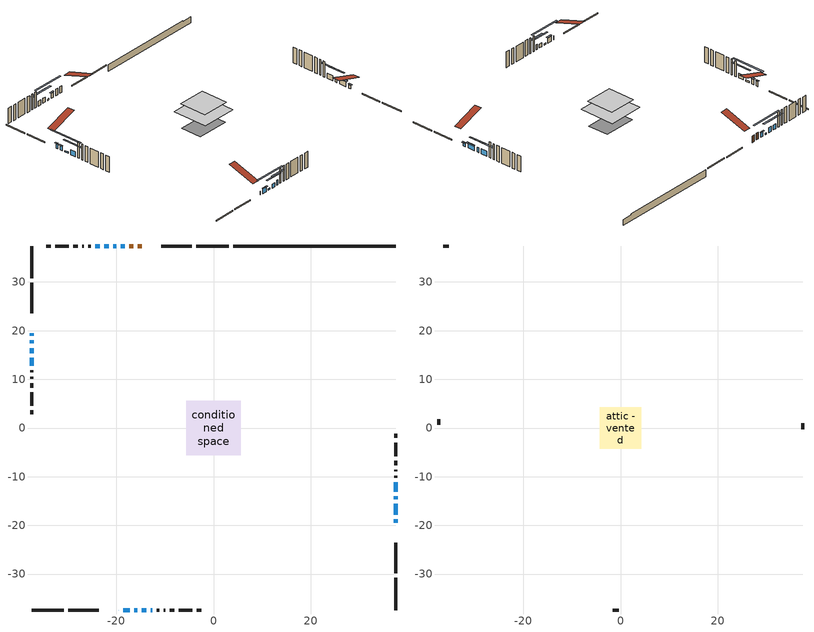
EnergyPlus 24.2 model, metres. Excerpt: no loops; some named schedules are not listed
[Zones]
conditioned space
 floor outside (Floor1 construction): -0.75,-0.75 -0.75,0.75 0.75,0.75 0.75,-0.75 z0.61
 floor adiabatic (AdiabaticFloorConstruction): -5.56,-5.56 -5.56,5.56 5.56,5.56 5.56,-5.56 z3.05
 floor foundation (Slab1 construction): -5.04,-3.3 -5.04,3.3 5.04,3.3 5.04,-3.3 z-1.52
 wall outside (RimJoist1 construction): 3.14,37.39 -3.53,37.39 / -37.39,-37.39 -30.72,-37.39 / -37.39,37.39 -37.39,30.72 / 37.39,-37.39 37.39,-30.72 z0.61:0.91
 wall outside (RimJoist2 construction): -4.46,37.39 -10.71,37.39 / -29.79,-37.39 -23.55,-37.39 / -37.39,29.79 -37.39,23.55 / 37.39,-29.79 37.39,-23.55 z0.61:0.91
 wall outside (AdiabaticWallConstruction 1): -14.74,37.39 -15.57,37.39 / -16.5,37.39 -17.35,37.39 z0.61:2.64
 wall outside (AdiabaticWallConstruction): -19.51,-37.39 -19.49,-37.39 z0.61:1.83; 37.39,-19.51 37.39,-18.75 z0.61:1.63; 37.39,-17.82 37.39,-15.53 / -18.56,-37.39 -17.19,-37.39 / 37.39,-13.07 37.39,-11.19 / -37.39,14.39 -37.39,12.79 z0.61:2.13; -18.27,37.39 -19.09,37.39 / -37.39,19.51 -37.39,18.98 / -37.39,18.05 -37.39,17.36 / 37.39,-14.61 37.39,-14 / -21.5,37.39 -22.45,37.39 / -23.37,37.39 -24.31,37.39 / -12.86,-37.39 -12.55,-37.39 z0.61:2.14; -20.02,37.39 -20.58,37.39 / -16.27,-37.39 -15.7,-37.39 / -37.39,16.44 -37.39,15.32 z0.61:1.07; -14.78,-37.39 -13.78,-37.39 z0.61:1.75
 wall outside (Wall1 construction): -25.24,37.39 -25.69,37.39 / -11.62,-37.39 -11.18,-37.39 / -37.39,11.86 -37.39,11.41 / 37.39,-10.26 37.39,-9.81 z0.61:5.49
 wall outside (Wall2 construction): -26.62,37.39 -26.93,37.39 / -10.25,-37.39 -9.93,-37.39 / -37.39,10.48 -37.39,10.17 / 37.39,-8.88 37.39,-8.57 z0.61:5.49
 wall outside (Wall3 construction): -27.86,37.39 -28.8,37.39 / -9,-37.39 -8.07,-37.39 / -37.39,9.24 -37.39,8.3 / 37.39,-7.64 37.39,-6.7 z0.61:5.49
 wall outside (Wall4 construction): -29.73,37.39 -32.52,37.39 / -7.14,-37.39 -4.34,-37.39 / -37.39,7.37 -37.39,4.58 / 37.39,-5.77 37.39,-2.98 z0.61:5.49
 wall outside (Wall6 construction): -33.45,37.39 -34.32,37.39 / -3.42,-37.39 -2.54,-37.39 / -37.39,3.65 -37.39,2.78 / 37.39,-2.05 37.39,-1.18 z0.61:5.49
 wall foundation (FoundationWall1 construction): 4.07,37.39,-1.52 4.07,37.39,0.61 34.06,37.39,0.61 34.06,37.39,0.3 37.39,37.39,0.3 37.39,37.39,-1.52
 window (WindowConstruction 13): -19.51,-37.39 -19.49,-37.39 z0.61:1.83
 window (WindowConstruction 7): 37.39,-19.51 37.39,-18.75 z0.61:1.62
 window (WindowConstruction 8): 37.39,-17.82 37.39,-15.54 z0.61:2.13
 window (WindowConstruction 9): -18.28,37.39 -19.09,37.39 z0.61:2.13
 window (WindowConstruction 10): -18.56,-37.39 -17.19,-37.39 z0.61:2.13
 window (WindowConstruction 11): -37.39,19.51 -37.39,18.98 z0.61:2.13
 window (WindowConstruction 12): -37.39,18.05 -37.39,17.36 z0.61:2.13
 window (WindowConstruction 14): -20.02,37.39 -20.58,37.39 z0.61:1.07
 window (WindowConstruction 15): -16.26,-37.39 -15.7,-37.39 z0.61:1.07
 window (WindowConstruction): 37.39,-14.61 37.39,-14 z0.61:2.13
 window (WindowConstruction 16): -37.39,16.43 -37.39,15.32 z0.61:1.07
 window (WindowConstruction 1): 37.39,-13.07 37.39,-11.19 z0.61:2.13
 window (WindowConstruction 2): -21.51,37.39 -22.44,37.39 z0.61:2.13
 window (WindowConstruction 3): -23.37,37.39 -24.31,37.39 z0.61:2.13
 window (WindowConstruction 4): -14.78,-37.39 -13.78,-37.39 z0.61:1.75
 window (WindowConstruction 5): -12.86,-37.39 -12.55,-37.39 z0.61:2.13
 window (WindowConstruction 6): -37.39,14.39 -37.39,12.79 z0.61:2.13
 door (Door): -14.74,37.39 -15.57,37.39 z0.61:2.64
 door (Door 1): -16.5,37.39 -17.35,37.39 z0.61:2.64
 ceiling adiabatic (AdiabaticFloorConstruction): 5.56,-5.56 5.56,5.56 -5.56,5.56 -5.56,-5.56 z3.05
attic - vented
 floor to conditioned space (Floor2 construction Reversed): -4.27,-4.27 -4.27,4.27 4.27,4.27 4.27,-4.27 z5.49
 wall outside (Wall7 construction): -35.25,37.39 -36.46,37.39 / -1.61,-37.39 -0.4,-37.39 / -37.39,1.85 -37.39,0.64 / 37.39,-0.25 37.39,0.96 z0.61:5.49
 roof outside (Roof1 construction): -13.81,37.39,5.49 -13.81,29.13,8.24 -11.64,29.13,8.24 -11.64,37.39,5.49; -20.44,-37.39,5.49 -20.44,-29.13,8.24 -22.62,-29.13,8.24 -22.62,-37.39,5.49; -37.39,20.44,5.49 -29.13,20.44,8.24 -29.13,22.62,8.24 -37.39,22.62,5.49; 37.39,-20.44,5.49 29.13,-20.44,8.24 29.13,-22.62,8.24 37.39,-22.62,5.49
shading: 37.39,-18.55 37.39,-19.71 37.8,-19.71 37.8,-18.55 z1.83; 37.39,-15.33 37.39,-18.02 37.8,-18.02 37.8,-15.33 z2.34; -19.29,37.39 -18.07,37.39 -18.07,37.8 -19.29,37.8 z2.34; -16.99,-37.39 -18.76,-37.39 -18.76,-37.8 -16.99,-37.8 z2.34; -37.39,18.78 -37.39,19.71 -37.8,19.71 -37.8,18.78 z2.34; -37.39,17.16 -37.39,18.25 -37.8,18.25 -37.8,17.16 z2.34; -25.35,37.39 -15.25,37.39 -15.25,37.8 -25.35,37.8 z5.84; -10.93,-37.39 -21.03,-37.39 -21.03,-37.8 -10.93,-37.8 z5.84; 37.39,-11.67 37.39,-16.93 37.8,-16.93 37.8,-11.67 z4.46; -37.39,10.55 -37.39,21.2 -37.8,21.2 -37.8,10.55 z5.84; 37.39,-8.86 37.39,-15.4 37.8,-15.4 37.8,-8.86 z4.46; -24.77,37.39 -19.18,37.39 -19.18,37.8 -24.77,37.8 z4.46; -26.64,37.39 -21.04,37.39 -21.04,37.8 -26.64,37.8 z4.46; -11.46,-37.39 -17.1,-37.39 -17.1,-37.8 -11.46,-37.8 z4.08; -10.22,-37.39 -15.18,-37.39 -15.18,-37.8 -10.22,-37.8 z4.46; -37.39,10.46 -37.39,16.72 -37.8,16.72 -37.8,10.46 z4.46
[Building]
Building 1: Terrain=Suburbs
[Site:Location]
Windsor AP_ON: Latitude {deg}=42.28; Longitude {deg}=-82.96; Time Zone {hr}=-5; Elevation {m}=190; Keep Site Location Information=Yes
[Site:GroundTemperature:Shallow]
6.34957, 4.46684, 4.31606, 5.20952, 8.79623, 12.3662, 15.4612, 17.4219, 17.5884, 15.9938, 12.9777, 9.51722
[Site:WaterMainsTemperature]
Calculation Method=Schedule; Temperature Schedule=mains temperature schedule
[Material] Roughness=Rough; Thermal Absorptance=0.9
Name | Thickness {m} | Conductivity {W/m-K} | Density {kg/m3} | Specific Heat {J/kg-K} | Solar Absorptance | Visible Absorptance
asphalt or fiberglass shingles | 0.00635 | 0.162714 | 1121.4 | 1465.45 | 0.95 | 0.95
ceiling loosefill ins | 0.0846667 | 0.0480833 | 16.02 | 1046.75 | 0.7 | 0.7
ceiling stud and cavity | 0.1397 | 0.708348 | 65.682 | 1177.47 | 0.7 | 0.7
concrete 4.0 in. | 0.1016 | 1.803125 | 2242.8 | 837.4 | 0.7 | 0.7
concrete 8.0 in. | 0.2032 | 1.803125 | 2242.8 | 837.4 | 0.7 | 0.7
door material | 0.04445 | 0.188738 | 512.64 | 1214.23 | 0.7 | 0.7
door material 1 | 0.04445 | 0.053851 | 512.64 | 1214.23 | 0.7 | 0.7
exterior vertical ins | 0.00196271 | 0.029427 | 32.04 | 1214.23 | 0.7 | 0.7
floor covering | 0.0127 | 9.015625 | 54.468 | 1339.84 | 0.6 | 0.6
floor covering 1 | 0.0127 | 0.0433444 | 54.468 | 1339.84 | 0.6 | 0.6
floor rigid ins; wall rigid ins | 0.512978 | 0.029427 | 32.04 | 1214.23 | 0.7 | 0.7
floor stud and cavity | 0.0889 | 0.211688 | 50.32683 | 1063.81 | 0.7 | 0.7
floor stud and cavity 1 | 0.1397 | 1.75129 | 37.0049 | 1207.88 | 0.7 | 0.7
furniture material conditioned space 1 | 0.1524 | 0.115458 | 640.8 | 1214.23 | 0.6 | 0.6
gypsum board | 0.0127 | 0.160291 | 801 | 837.4 | 0.6 | 0.6
gypsum board 1 | 0.0127 | 0.160291 | 801 | 837.4 | 0.7 | 0.7
osb sheathing 0.5 in. | 0.0127 | 0.115458 | 512.64 | 1214.23 | 0.7 | 0.7
osb sheathing 0.75 in. | 0.01905 | 0.115458 | 512.64 | 1214.23 | 0.7 | 0.7
osb sheathing 2.0 in. | 0.0508 | 0.115458 | 512.64 | 1214.23 | 0.7 | 0.7
rim joist stud and cavity | 0.0508 | 0.177588 | 50.32683 | 1063.81 | 0.6 | 0.6
rim joist stud and cavity 1 | 0.0508 | 0.0809075 | 125.044 | 1163.47 | 0.6 | 0.6
slab rigid ins | 0.00025908 | 0.029427 | 32.04 | 1214.23 | 0.7 | 0.7
wall stud and cavity | 0.1397 | 0.528953 | 139.0536 | 1170.24 | 0.7 | 0.7
wall stud and cavity 1 | 0.1397 | 0.550994 | 139.0536 | 1170.24 | 0.7 | 0.7
wall stud and cavity 2 | 0.1397 | 0.562718 | 139.0536 | 1170.24 | 0.7 | 0.7
wall stud and cavity 3 | 0.1397 | 0.583408 | 139.0536 | 1170.24 | 0.7 | 0.7
wall stud and cavity 4 | 0.1397 | 0.570815 | 139.0536 | 1170.24 | 0.7 | 0.7
wall stud and cavity 5 | 0.0889 | 6.9971 | 50.32683 | 1063.81 | 0.6 | 0.6
wall stud and cavity 6 | 0.0889 | 0.380278 | 52.3479 | 1209.89 | 0.7 | 0.7
wall stud and cavity 7 | 0.0889 | 0.391764 | 83.0341 | 1211.67 | 0.7 | 0.7
wood siding | 0.0254 | 0.102417 | 544.68 | 1172.36 | 0.74 | 0.74
wood siding 1 | 0.00254 | 0.102417 | 544.68 | 1172.36 | 0.74 | 0.74
wood siding 2; wood siding 3; wood siding 4 | 0.0254 | 0.102417 | 544.68 | 1172.36 | 0.7 | 0.7
[WindowMaterial:SimpleGlazingSystem]
Name | U-Factor {W/m2-K} | Solar Heat Gain Coefficient
WindowMaterial | 2.76746 | 0.63
WindowMaterial 1 | 2.07928 | 0.65
WindowMaterial 10 | 2.770864 | 0.64
WindowMaterial 11 | 2.22975 | 0.6
WindowMaterial 12 | 2.78847 | 0.18
WindowMaterial 13 | 2.73282 | 0.54
WindowMaterial 2 | 2.16559 | 0.62
WindowMaterial 3 | 2.77825 | 0.66
WindowMaterial 4 | 2.77541 | 0.65
WindowMaterial 5 | 2.736796 | 0.54
WindowMaterial 6 | 2.29732 | 0.58
WindowMaterial 7 | 2.25076 | 0.59
WindowMaterial 8 | 2.063953 | 0.65
WindowMaterial 9 | 2.19228 | 0.61
[Construction]
AdiabaticFloorConstruction: floor stud and cavity 1, floor rigid ins, osb sheathing 0.75 in., floor covering 1
AdiabaticWallConstruction: wood siding 3, wall rigid ins, wall stud and cavity 6, gypsum board
AdiabaticWallConstruction 1: wood siding 4, wall rigid ins, wall stud and cavity 6, gypsum board
Door: door material
Door 1: door material 1
Floor1 construction: floor stud and cavity, floor covering
Floor2 construction Reversed: gypsum board, ceiling stud and cavity, ceiling loosefill ins
FoundationWall1 construction: concrete 8.0 in., gypsum board 1
furniture construction conditioned space 1: furniture material conditioned space 1
PartitionWallConstruction: gypsum board, wall stud and cavity 7, gypsum board
RimJoist1 construction: wood siding 2, rim joist stud and cavity
RimJoist2 construction: wood siding 2, osb sheathing 2.0 in., rim joist stud and cavity 1
Roof1 construction: asphalt or fiberglass shingles
Slab1 construction: slab rigid ins, concrete 4.0 in.
Wall1 construction: wood siding, osb sheathing 0.5 in., wall stud and cavity, gypsum board
Wall2 construction: wood siding, osb sheathing 0.5 in., wall stud and cavity 1, gypsum board
Wall3 construction: wood siding, osb sheathing 0.5 in., wall stud and cavity 2, gypsum board
Wall4 construction: wood siding, osb sheathing 0.5 in., wall stud and cavity 3, gypsum board
Wall6 construction: wood siding, osb sheathing 0.5 in., wall stud and cavity 4, gypsum board
Wall7 construction: wood siding 1, wall stud and cavity 5
WindowConstruction: WindowMaterial
WindowConstruction 1: WindowMaterial 1
WindowConstruction 10: WindowMaterial 10
WindowConstruction 11; WindowConstruction 6: WindowMaterial 6
WindowConstruction 12: WindowMaterial 11
WindowConstruction 13: WindowMaterial 12
WindowConstruction 14; WindowConstruction 15; WindowConstruction 16: WindowMaterial 13
WindowConstruction 2: WindowMaterial 2
WindowConstruction 3: WindowMaterial 3
WindowConstruction 4: WindowMaterial 4
WindowConstruction 5: WindowMaterial 5
WindowConstruction 7: WindowMaterial 7
WindowConstruction 8: WindowMaterial 8
WindowConstruction 9: WindowMaterial 9
[Zone] Multiplier=1; Part of Total Floor Area=Yes
Name | Volume {m3}
attic - vented | 32.8185
conditioned space | 499.2
[Space]
Name | Zone | Volume {m3}
attic - vented 1 | attic - vented | 32.8185
conditioned space 1 | conditioned space | 499.2
[ZoneInfiltration:EffectiveLeakageArea]
infil attic - vented 1: Zone or Space=attic - vented 1; Schedule=Always On Discrete; Effective Air Leakage Area {cm2}=3240.89; Stack Coefficient=0.000530599; Wind Coefficient=1.55634e-05
[ZoneMixing]
whole house fan mix: Zone or Space=attic - vented; Schedule=Always On Continuous; Design Flow Rate Calculation Method=Flow/Zone; Design Flow Rate {m3/s}=0; Source Zone or Space=conditioned space
[SurfaceProperty:ExposedFoundationPerimeter]
Slab1: Exposed Perimeter Calculation Method=TotalExposedPerimeter; Total Exposed Perimeter {m}=33.326
[InternalMass] Zone or ZoneList=conditioned space; Space or SpaceList=conditioned space 1
Name | Construction | Surface Area {m2}
furniture mass conditioned space 1 | furniture construction conditioned space 1 | 76.9678
partition wall mass | PartitionWallConstruction | 192.419
[Lights]
interior lighting: Zone or ZoneList or Space or SpaceList=conditioned space 1; Schedule=interior lighting schedule; Design Level Calculation Method=LightingLevel; Lighting Level {W}=343.2; Return Air Fraction=0; Fraction Radiant=0.6; Fraction Visible=0.2; Fraction Replaceable=1
[People]
occupants: Zone or ZoneList or Space or SpaceList=conditioned space 1; Number of People Schedule=occupants schedule; Number of People Calculation Method=People; Number of People=3; Fraction Radiant=0.314171; Sensible Heat Fraction=0.56303; Activity Level Schedule=occupants activity schedule; Carbon Dioxide Generation Rate {m3/s-W}=0; Enable ASHRAE 55 Comfort Warnings=No; Mean Radiant Temperature Calculation Type=EnclosureAveraged
[ElectricEquipment] Zone or ZoneList or Space or SpaceList=conditioned space 1; Design Level Calculation Method=EquipmentLevel
Name | Schedule | Design Level {W} | Fraction Latent | Fraction Radiant | Fraction Lost
clothes dryer | clothes dryer schedule | 140.772 | 0.015 | 0.081 | 0.85
clothes washer | clothes washer schedule | 32.1985 | 0.03 | 0.162 | 0.7
cooking range | cooking range schedule | 215.147 | 0.08 | 0.432 | 0.2
dishwasher | dishwasher schedule | 66.8632 | 0.3 | 0.18 | 0.4
fridge | fridge schedule | 72.9452 | 0 | 0.6 | 0
mech vent house fan | mech vent house fan schedule | 0.95 | 0 | 0 | 1
mech vent house fan cfis | mech vent house fan cfis schedule | 0 | 0 | 0 | 0
misc plug loads | misc plug loads schedule | 494.7 | 0.045 | 0.513 | 0.1
whole house fan | Always On Discrete | 0 | 0 | 0 | 1
[OtherEquipment] Zone or ZoneList or Space or SpaceList=conditioned space 1; Design Level Calculation Method=EquipmentLevel
Name | Fuel Type | Schedule | Design Level {W} | Fraction Latent | Fraction Radiant | Fraction Lost
clothes dryer 1 | Electricity | clothes dryer schedule | 0 | 0.015 | 0.081 | 0.85
cooking range 1 | Electricity | cooking range schedule | 0 | 0.08 | 0.432 | 0.2
general water use latent | None | general water use schedule | 62.594 | 1 | 0 | 0
general water use sensible | None | general water use schedule | -61.6891 | 0 | 0.6 | 0
mech vent house fan latent load | None | Always On Discrete | 0 | 1 | 0 | 0
mech vent house fan sensible load | None | Always On Discrete | 0 | 0 | 0 | 0
water heater energy adjustment1 | NaturalGas | Always On Discrete | 0.01 | 0 | 0 | 1
[ZoneInfiltration:DesignFlowRate] Zone or ZoneList or Space or SpaceList=conditioned space 1; Schedule=Always On Discrete; Design Flow Rate Calculation Method=Flow/Zone; Design Flow Rate {m3/s}=0
infil flow; natural vent flow; whole house fan flow
[Foundation:Kiva]
Foundation Kiva 1: Initial Indoor Air Temperature {C}=18; Wall Height Above Grade {m}=0.609996; Wall Depth Below Slab {m}=0.2032; Custom Block Material Name 1=exterior vertical ins; Custom Block Depth 1 {m}=2.13; Custom Block X Position 1 {m}=0.2159; Custom Block Z Position 1 {m}=0
[Foundation:Kiva:Settings]
Soil Conductivity {W/m-K}=0.849921; Soil Density {kg/m3}=1842.3; Soil Specific Heat {J/kg-K}=418.7; Ground Solar Absorptivity=0.9; Ground Thermal Absorptivity=0.9; Ground Surface Roughness {m}=0.03; Far-Field Width {m}=40; Deep-Ground Boundary Condition=ZeroFlux; Deep-Ground Depth {m}=40; Minimum Cell Dimension {m}=0.2; Maximum Cell Growth Coefficient=3; Simulation Timestep=Timestep
[Exterior:Lights]
exterior lighting: Schedule=exterior lighting schedule; Design Level {W}=75.6
[Schedule:Constant]
Name | Hourly Value
Always On Continuous; mech vent house fan schedule; mech vent house fan cfis schedule; Always On Discrete | 1
occupants activity schedule | 117.228
fridge schedule | 0
[Schedule:Week:Daily]
interior lighting schedule Week Rule - Jan1-Jan27: interior lighting schedule day, interior lighting schedule day, interior lighting schedule day, interior lighting schedule day, interior lighting schedule day, interior lighting schedule day, interior lighting schedule day, interior lighting schedule default day, interior lighting schedule default day, interior lighting schedule default day, interior lighting schedule default day, interior lighting schedule default day
interior lighting schedule Week Rule - Jan28-Feb3: interior lighting schedule day, interior lighting schedule day, interior lighting schedule day, interior lighting schedule day, interior lighting schedule day 1, interior lighting schedule day 1, interior lighting schedule day 1, interior lighting schedule default day, interior lighting schedule default day, interior lighting schedule default day, interior lighting schedule default day, interior lighting schedule default day
interior lighting schedule Week Rule - Feb4-Feb24: interior lighting schedule day 1, interior lighting schedule day 1, interior lighting schedule day 1, interior lighting schedule day 1, interior lighting schedule day 1, interior lighting schedule day 1, interior lighting schedule day 1, interior lighting schedule default day, interior lighting schedule default day, interior lighting schedule default day, interior lighting schedule default day, interior lighting schedule default day
interior lighting schedule Week Rule - Feb25-Mar3: interior lighting schedule day 1, interior lighting schedule day 1, interior lighting schedule day 1, interior lighting schedule day 1, interior lighting schedule day 2, interior lighting schedule day 2, interior lighting schedule day 2, interior lighting schedule default day, interior lighting schedule default day, interior lighting schedule default day, interior lighting schedule default day, interior lighting schedule default day
interior lighting schedule Week Rule - Mar4-Mar31: interior lighting schedule day 2, interior lighting schedule day 2, interior lighting schedule day 2, interior lighting schedule day 2, interior lighting schedule day 2, interior lighting schedule day 2, interior lighting schedule day 2, interior lighting schedule default day, interior lighting schedule default day, interior lighting schedule default day, interior lighting schedule default day, interior lighting schedule default day
interior lighting schedule Week Rule - Apr1-Apr28: interior lighting schedule day 3, interior lighting schedule day 3, interior lighting schedule day 3, interior lighting schedule day 3, interior lighting schedule day 3, interior lighting schedule day 3, interior lighting schedule day 3, interior lighting schedule default day, interior lighting schedule default day, interior lighting schedule default day, interior lighting schedule default day, interior lighting schedule default day
interior lighting schedule Week Rule - Apr29-May5: interior lighting schedule day 3, interior lighting schedule day 3, interior lighting schedule day 4, interior lighting schedule day 4, interior lighting schedule day 4, interior lighting schedule day 4, interior lighting schedule day 4, interior lighting schedule default day, interior lighting schedule default day, interior lighting schedule default day, interior lighting schedule default day, interior lighting schedule default day
interior lighting schedule Week Rule - May6-May26: interior lighting schedule day 4, interior lighting schedule day 4, interior lighting schedule day 4, interior lighting schedule day 4, interior lighting schedule day 4, interior lighting schedule day 4, interior lighting schedule day 4, interior lighting schedule default day, interior lighting schedule default day, interior lighting schedule default day, interior lighting schedule default day, interior lighting schedule default day
interior lighting schedule Week Rule - May27-Jun2: interior lighting schedule day 4, interior lighting schedule day 4, interior lighting schedule day 4, interior lighting schedule day 4, interior lighting schedule day 4, interior lighting schedule day 5, interior lighting schedule day 5, interior lighting schedule default day, interior lighting schedule default day, interior lighting schedule default day, interior lighting schedule default day, interior lighting schedule default day
interior lighting schedule Week Rule - Jun3-Jun30: interior lighting schedule day 5, interior lighting schedule day 5, interior lighting schedule day 5, interior lighting schedule day 5, interior lighting schedule day 5, interior lighting schedule day 5, interior lighting schedule day 5, interior lighting schedule default day, interior lighting schedule default day, interior lighting schedule default day, interior lighting schedule default day, interior lighting schedule default day
interior lighting schedule Week Rule - Jul1-Jul28: interior lighting schedule day 6, interior lighting schedule day 6, interior lighting schedule day 6, interior lighting schedule day 6, interior lighting schedule day 6, interior lighting schedule day 6, interior lighting schedule day 6, interior lighting schedule default day, interior lighting schedule default day, interior lighting schedule default day, interior lighting schedule default day, interior lighting schedule default day
interior lighting schedule Week Rule - Jul29-Aug4: interior lighting schedule day 6, interior lighting schedule day 6, interior lighting schedule day 6, interior lighting schedule day 7, interior lighting schedule day 7, interior lighting schedule day 7, interior lighting schedule day 7, interior lighting schedule default day, interior lighting schedule default day, interior lighting schedule default day, interior lighting schedule default day, interior lighting schedule default day
interior lighting schedule Week Rule - Aug5-Aug25: interior lighting schedule day 7, interior lighting schedule day 7, interior lighting schedule day 7, interior lighting schedule day 7, interior lighting schedule day 7, interior lighting schedule day 7, interior lighting schedule day 7, interior lighting schedule default day, interior lighting schedule default day, interior lighting schedule default day, interior lighting schedule default day, interior lighting schedule default day
interior lighting schedule Week Rule - Aug26-Sep1: interior lighting schedule day 7, interior lighting schedule day 7, interior lighting schedule day 7, interior lighting schedule day 7, interior lighting schedule day 7, interior lighting schedule day 7, interior lighting schedule day 8, interior lighting schedule default day, interior lighting schedule default day, interior lighting schedule default day, interior lighting schedule default day, interior lighting schedule default day
interior lighting schedule Week Rule - Sep2-Sep29: interior lighting schedule day 8, interior lighting schedule day 8, interior lighting schedule day 8, interior lighting schedule day 8, interior lighting schedule day 8, interior lighting schedule day 8, interior lighting schedule day 8, interior lighting schedule default day, interior lighting schedule default day, interior lighting schedule default day, interior lighting schedule default day, interior lighting schedule default day
interior lighting schedule Week Rule - Sep30-Oct6: interior lighting schedule day 8, interior lighting schedule day 9, interior lighting schedule day 9, interior lighting schedule day 9, interior lighting schedule day 9, interior lighting schedule day 9, interior lighting schedule day 9, interior lighting schedule default day, interior lighting schedule default day, interior lighting schedule default day, interior lighting schedule default day, interior lighting schedule default day
interior lighting schedule Week Rule - Oct7-Oct27: interior lighting schedule day 9, interior lighting schedule day 9, interior lighting schedule day 9, interior lighting schedule day 9, interior lighting schedule day 9, interior lighting schedule day 9, interior lighting schedule day 9, interior lighting schedule default day, interior lighting schedule default day, interior lighting schedule default day, interior lighting schedule default day, interior lighting schedule default day
interior lighting schedule Week Rule - Oct28-Nov3: interior lighting schedule day 9, interior lighting schedule day 9, interior lighting schedule day 9, interior lighting schedule day 9, interior lighting schedule day 10, interior lighting schedule day 10, interior lighting schedule day 10, interior lighting schedule default day, interior lighting schedule default day, interior lighting schedule default day, interior lighting schedule default day, interior lighting schedule default day
interior lighting schedule Week Rule - Nov4-Nov24: interior lighting schedule day 10, interior lighting schedule day 10, interior lighting schedule day 10, interior lighting schedule day 10, interior lighting schedule day 10, interior lighting schedule day 10, interior lighting schedule day 10, interior lighting schedule default day, interior lighting schedule default day, interior lighting schedule default day, interior lighting schedule default day, interior lighting schedule default day
interior lighting schedule Week Rule - Nov25-Dec1: interior lighting schedule day 10, interior lighting schedule day 10, interior lighting schedule day 10, interior lighting schedule day 10, interior lighting schedule day 10, interior lighting schedule day 10, interior lighting schedule day 11, interior lighting schedule default day, interior lighting schedule default day, interior lighting schedule default day, interior lighting schedule default day, interior lighting schedule default day
interior lighting schedule Week Rule - Dec2-Dec31: interior lighting schedule day 11, interior lighting schedule day 11, interior lighting schedule day 11, interior lighting schedule day 11, interior lighting schedule day 11, interior lighting schedule day 11, interior lighting schedule day 11, interior lighting schedule default day, interior lighting schedule default day, interior lighting schedule default day, interior lighting schedule default day, interior lighting schedule default day
occupants schedule Week Rule - Jan1-Dec31: occupants schedule day, occupants schedule day, occupants schedule day, occupants schedule day, occupants schedule day, occupants schedule day, occupants schedule day, occupants schedule default day, occupants schedule default day, occupants schedule default day, occupants schedule default day, occupants schedule default day
clothes dryer schedule Week Rule - Jan1-Dec31: clothes dryer schedule day, clothes dryer schedule day, clothes dryer schedule day, clothes dryer schedule day, clothes dryer schedule day, clothes dryer schedule day, clothes dryer schedule day, clothes dryer schedule default day, clothes dryer schedule default day, clothes dryer schedule default day, clothes dryer schedule default day, clothes dryer schedule default day
clothes washer schedule Week Rule - Jan1-Dec31: clothes washer schedule day, clothes washer schedule day, clothes washer schedule day, clothes washer schedule day, clothes washer schedule day, clothes washer schedule day, clothes washer schedule day, clothes washer schedule default day, clothes washer schedule default day, clothes washer schedule default day, clothes washer schedule default day, clothes washer schedule default day
cooking range schedule Week Rule - Jan1-Dec31: cooking range schedule day, cooking range schedule day, cooking range schedule day, cooking range schedule day, cooking range schedule day, cooking range schedule day, cooking range schedule day, cooking range schedule default day, cooking range schedule default day, cooking range schedule default day, cooking range schedule default day, cooking range schedule default day
dishwasher schedule Week Rule - Jan1-Dec31: dishwasher schedule day, dishwasher schedule day, dishwasher schedule day, dishwasher schedule day, dishwasher schedule day, dishwasher schedule day, dishwasher schedule day, dishwasher schedule default day, dishwasher schedule default day, dishwasher schedule default day, dishwasher schedule default day, dishwasher schedule default day
misc plug loads schedule Week Rule - Jan1-Dec31: misc plug loads schedule day, misc plug loads schedule day, misc plug loads schedule day, misc plug loads schedule day, misc plug loads schedule day, misc plug loads schedule day, misc plug loads schedule day, misc plug loads schedule default day, misc plug loads schedule default day, misc plug loads schedule default day, misc plug loads schedule default day, misc plug loads schedule default day
general water use schedule Week Rule - Jan1-Dec31: general water use schedule day, general water use schedule day, general water use schedule day, general water use schedule day, general water use schedule day, general water use schedule day, general water use schedule day, general water use schedule default day, general water use schedule default day, general water use schedule default day, general water use schedule default day, general water use schedule default day
exterior lighting schedule Week Rule - Jan1-Jan27: exterior lighting schedule day, exterior lighting schedule day, exterior lighting schedule day, exterior lighting schedule day, exterior lighting schedule day, exterior lighting schedule day, exterior lighting schedule day, exterior lighting schedule default day, exterior lighting schedule default day, exterior lighting schedule default day, exterior lighting schedule default day, exterior lighting schedule default day
exterior lighting schedule Week Rule - Jan28-Feb3: exterior lighting schedule day, exterior lighting schedule day, exterior lighting schedule day, exterior lighting schedule day, exterior lighting schedule day 1, exterior lighting schedule day 1, exterior lighting schedule day 1, exterior lighting schedule default day, exterior lighting schedule default day, exterior lighting schedule default day, exterior lighting schedule default day, exterior lighting schedule default day
exterior lighting schedule Week Rule - Feb4-Feb24: exterior lighting schedule day 1, exterior lighting schedule day 1, exterior lighting schedule day 1, exterior lighting schedule day 1, exterior lighting schedule day 1, exterior lighting schedule day 1, exterior lighting schedule day 1, exterior lighting schedule default day, exterior lighting schedule default day, exterior lighting schedule default day, exterior lighting schedule default day, exterior lighting schedule default day
exterior lighting schedule Week Rule - Feb25-Mar3: exterior lighting schedule day 1, exterior lighting schedule day 1, exterior lighting schedule day 1, exterior lighting schedule day 1, exterior lighting schedule day 2, exterior lighting schedule day 2, exterior lighting schedule day 2, exterior lighting schedule default day, exterior lighting schedule default day, exterior lighting schedule default day, exterior lighting schedule default day, exterior lighting schedule default day
exterior lighting schedule Week Rule - Mar4-Mar31: exterior lighting schedule day 2, exterior lighting schedule day 2, exterior lighting schedule day 2, exterior lighting schedule day 2, exterior lighting schedule day 2, exterior lighting schedule day 2, exterior lighting schedule day 2, exterior lighting schedule default day, exterior lighting schedule default day, exterior lighting schedule default day, exterior lighting schedule default day, exterior lighting schedule default day
exterior lighting schedule Week Rule - Apr1-Apr28: exterior lighting schedule day 3, exterior lighting schedule day 3, exterior lighting schedule day 3, exterior lighting schedule day 3, exterior lighting schedule day 3, exterior lighting schedule day 3, exterior lighting schedule day 3, exterior lighting schedule default day, exterior lighting schedule default day, exterior lighting schedule default day, exterior lighting schedule default day, exterior lighting schedule default day
exterior lighting schedule Week Rule - Apr29-May5: exterior lighting schedule day 3, exterior lighting schedule day 3, exterior lighting schedule day 4, exterior lighting schedule day 4, exterior lighting schedule day 4, exterior lighting schedule day 4, exterior lighting schedule day 4, exterior lighting schedule default day, exterior lighting schedule default day, exterior lighting schedule default day, exterior lighting schedule default day, exterior lighting schedule default day
exterior lighting schedule Week Rule - May6-May26: exterior lighting schedule day 4, exterior lighting schedule day 4, exterior lighting schedule day 4, exterior lighting schedule day 4, exterior lighting schedule day 4, exterior lighting schedule day 4, exterior lighting schedule day 4, exterior lighting schedule default day, exterior lighting schedule default day, exterior lighting schedule default day, exterior lighting schedule default day, exterior lighting schedule default day
exterior lighting schedule Week Rule - May27-Jun2: exterior lighting schedule day 4, exterior lighting schedule day 4, exterior lighting schedule day 4, exterior lighting schedule day 4, exterior lighting schedule day 4, exterior lighting schedule day 5, exterior lighting schedule day 5, exterior lighting schedule default day, exterior lighting schedule default day, exterior lighting schedule default day, exterior lighting schedule default day, exterior lighting schedule default day
exterior lighting schedule Week Rule - Jun3-Jun30: exterior lighting schedule day 5, exterior lighting schedule day 5, exterior lighting schedule day 5, exterior lighting schedule day 5, exterior lighting schedule day 5, exterior lighting schedule day 5, exterior lighting schedule day 5, exterior lighting schedule default day, exterior lighting schedule default day, exterior lighting schedule default day, exterior lighting schedule default day, exterior lighting schedule default day
exterior lighting schedule Week Rule - Jul1-Jul28: exterior lighting schedule day 6, exterior lighting schedule day 6, exterior lighting schedule day 6, exterior lighting schedule day 6, exterior lighting schedule day 6, exterior lighting schedule day 6, exterior lighting schedule day 6, exterior lighting schedule default day, exterior lighting schedule default day, exterior lighting schedule default day, exterior lighting schedule default day, exterior lighting schedule default day
[Schedule:Year]
interior lighting schedule: interior lighting schedule Week Rule - Jan1-Jan27, 1, 1, 1, 27, interior lighting schedule Week Rule - Jan28-Feb3, 1, 28, 2, 3, interior lighting schedule Week Rule - Feb4-Feb24, 2, 4, 2, 24, interior lighting schedule Week Rule - Feb25-Mar3, 2, 25, 3, 3, interior lighting schedule Week Rule - Mar4-Mar31, 3, 4, 3, 31, interior lighting schedule Week Rule - Apr1-Apr28, 4, 1, 4, 28, interior lighting schedule Week Rule - Apr29-May5, 4, 29, 5, 5, interior lighting schedule Week Rule - May6-May26, 5, 6, 5, 26, interior lighting schedule Week Rule - May27-Jun2, 5, 27, 6, 2, interior lighting schedule Week Rule - Jun3-Jun30, 6, 3, 6, 30, interior lighting schedule Week Rule - Jul1-Jul28, 7, 1, 7, 28, interior lighting schedule Week Rule - Jul29-Aug4, 7, 29, 8, 4, interior lighting schedule Week Rule - Aug5-Aug25, 8, 5, 8, 25, interior lighting schedule Week Rule - Aug26-Sep1, 8, 26, 9, 1, interior lighting schedule Week Rule - Sep2-Sep29, 9, 2, 9, 29, interior lighting schedule Week Rule - Sep30-Oct6, 9, 30, 10, 6, interior lighting schedule Week Rule - Oct7-Oct27, 10, 7, 10, 27, interior lighting schedule Week Rule - Oct28-Nov3, 10, 28, 11, 3, interior lighting schedule Week Rule - Nov4-Nov24, 11, 4, 11, 24, interior lighting schedule Week Rule - Nov25-Dec1, 11, 25, 12, 1, interior lighting schedule Week Rule - Dec2-Dec31, 12, 2, 12, 31
occupants schedule: occupants schedule Week Rule - Jan1-Dec31, 1, 1, 12, 31
clothes dryer schedule: clothes dryer schedule Week Rule - Jan1-Dec31, 1, 1, 12, 31
clothes washer schedule: clothes washer schedule Week Rule - Jan1-Dec31, 1, 1, 12, 31
cooking range schedule: cooking range schedule Week Rule - Jan1-Dec31, 1, 1, 12, 31
dishwasher schedule: dishwasher schedule Week Rule - Jan1-Dec31, 1, 1, 12, 31
misc plug loads schedule: misc plug loads schedule Week Rule - Jan1-Dec31, 1, 1, 12, 31
general water use schedule: general water use schedule Week Rule - Jan1-Dec31, 1, 1, 12, 31
exterior lighting schedule: exterior lighting schedule Week Rule - Jan1-Jan27, 1, 1, 1, 27, exterior lighting schedule Week Rule - Jan28-Feb3, 1, 28, 2, 3, exterior lighting schedule Week Rule - Feb4-Feb24, 2, 4, 2, 24, exterior lighting schedule Week Rule - Feb25-Mar3, 2, 25, 3, 3, exterior lighting schedule Week Rule - Mar4-Mar31, 3, 4, 3, 31, exterior lighting schedule Week Rule - Apr1-Apr28, 4, 1, 4, 28, exterior lighting schedule Week Rule - Apr29-May5, 4, 29, 5, 5, exterior lighting schedule Week Rule - May6-May26, 5, 6, 5, 26, exterior lighting schedule Week Rule - May27-Jun2, 5, 27, 6, 2, exterior lighting schedule Week Rule - Jun3-Jun30, 6, 3, 6, 30, exterior lighting schedule Week Rule - Jul1-Jul28, 7, 1, 7, 28, exterior lighting schedule Week Rule - Jul29-Aug4, 7, 29, 8, 4, exterior lighting schedule Week Rule - Aug5-Aug25, 8, 5, 8, 25, exterior lighting schedule Week Rule - Aug26-Sep1, 8, 26, 9, 1, exterior lighting schedule Week Rule - Sep2-Sep29, 9, 2, 9, 29, exterior lighting schedule Week Rule - Sep30-Oct6, 9, 30, 10, 6, exterior lighting schedule Week Rule - Oct7-Oct27, 10, 7, 10, 27, exterior lighting schedule Week Rule - Oct28-Nov3, 10, 28, 11, 3, exterior lighting schedule Week Rule - Nov4-Nov24, 11, 4, 11, 24, exterior lighting schedule Week Rule - Nov25-Dec1, 11, 25, 12, 1, exterior lighting schedule Week Rule - Dec2-Dec31, 12, 2, 12, 31
[Schedule:Compact]
mains temperature schedule: Through: 01/01, For: AllDays, Until: 24:00, 9.71556, Through: 01/02, For: AllDays, Until: 24:00, 9.65056, Through: 01/03, For: AllDays, Until: 24:00, 9.58667, Through: 01/04, For: AllDays, Until: 24:00, 9.52389, Through: 01/05, For: AllDays, Until: 24:00, 9.46278, Through: 01/06, For: AllDays, Until: 24:00, 9.40278, Through: 01/07, For: AllDays, Until: 24:00, 9.34444, Through: 01/08, For: AllDays, Until: 24:00, 9.28778, Through: 01/09, For: AllDays, Until: 24:00, 9.23222, Through: 01/10, For: AllDays, Until: 24:00, 9.17778, Through: 01/11, For: AllDays, Until: 24:00, 9.125, Through: 01/12, For: AllDays, Until: 24:00, 9.07389, Through: 01/13, For: AllDays, Until: 24:00, 9.02444, Through: 01/14, For: AllDays, Until: 24:00, 8.97611, Through: 01/15, For: AllDays, Until: 24:00, 8.92944, Through: 01/16, For: AllDays, Until: 24:00, 8.88444, Through: 01/17, For: AllDays, Until: 24:00, 8.84056, Through: 01/18, For: AllDays, Until: 24:00, 8.79889, Through: 01/19, For: AllDays, Until: 24:00, 8.75833, Through: 01/20, For: AllDays, Until: 24:00, 8.71944, Through: 01/21, For: AllDays, Until: 24:00, 8.68222, Through: 01/22, For: AllDays, Until: 24:00, 8.64667, Through: 01/23, For: AllDays, Until: 24:00, 8.61222, Through: 01/24, For: AllDays, Until: 24:00, 8.58, Through: 01/25, For: AllDays, Until: 24:00, 8.54944, Through: 01/26, For: AllDays, Until: 24:00, 8.52, Through: 01/27, For: AllDays, Until: 24:00, 8.49278, Through: 01/28, For: AllDays, Until: 24:00, 8.46722, Through: 01/29, For: AllDays, Until: 24:00, 8.44278, Through: 01/30, For: AllDays, Until: 24:00, 8.42056, Through: 01/31, For: AllDays, Until: 24:00, 8.39944, Through: 02/01, For: AllDays, Until: 24:00, 8.38056, Through: 02/02, For: AllDays, Until: 24:00, 8.36333, Through: 02/03, For: AllDays, Until: 24:00, 8.34778, Through: 02/04, For: AllDays, Until: 24:00, 8.33389, Through: 02/05, For: AllDays, Until: 24:00, 8.32167, Through: 02/06, For: AllDays, Until: 24:00, 8.31111, Through: 02/07, For: AllDays, Until: 24:00, 8.30222, Through: 02/08, For: AllDays, Until: 24:00, 8.295, Through: 02/09, For: AllDays, Until: 24:00, 8.29, Through: 02/10, For: AllDays, Until: 24:00, 8.28611, Through: 02/11, For: AllDays, Until: 24:00, 8.28444, Through: 02/12, For: AllDays, Until: 24:00, 8.28444, Through: 02/13, For: AllDays, Until: 24:00, 8.28611, Through: 02/14, For: AllDays, Until: 24:00, 8.28889, Through: 02/15, For: AllDays, Until: 24:00, 8.29444, Through: 02/16, For: AllDays, Until: 24:00, 8.30111, Through: 02/17, For: AllDays, Until: 24:00, 8.30944, Through: 02/18, For: AllDays, Until: 24:00, 8.31944, Through: 02/19, For: AllDays, Until: 24:00, 8.33167, Through: 02/20, For: AllDays, Until: 24:00, 8.345, Through: 02/21, For: AllDays, Until: 24:00, 8.36056, Through: 02/22, For: AllDays, Until: 24:00, 8.37778, Through: 02/23, For: AllDays, Until: 24:00, 8.39611, Through: 02/24, For: AllDays, Until: 24:00, 8.41667, Through: 02/25, For: AllDays, Until: 24:00, 8.43889, Through: 02/26, For: AllDays, Until: 24:00, 8.46278, Through: 02/27, For: AllDays, Until: 24:00, 8.48833, Through: 02/28, For: AllDays, Until: 24:00, 8.51556, Through: 03/01, For: AllDays, Until: 24:00, 8.54444, Through: 03/02, For: AllDays, Until: 24:00, 8.575, Through: 03/03, For: AllDays, Until: 24:00, 8.60667, Through: 03/04, For: AllDays, Until: 24:00, 8.64056, Through: 03/05, For: AllDays, Until: 24:00, 8.67611, Through: 03/06, For: AllDays, Until: 24:00, 8.71278, Through: 03/07, For: AllDays, Until: 24:00, 8.75167, Through: 03/08, For: AllDays, Until: 24:00, 8.79167, Through: 03/09, For: AllDays, Until: 24:00, 8.83333, Through: 03/10, For: AllDays, Until: 24:00, 8.87667, Through: 03/11, For: AllDays, Until: 24:00, 8.92167, Through: 03/12, For: AllDays, Until: 24:00, 8.96833, Through: 03/13, For: AllDays, Until: 24:00, 9.01611, Through: 03/14, For: AllDays, Until: 24:00, 9.06556, Through: 03/15, For: AllDays, Until: 24:00, 9.11667, Through: 03/16, For: AllDays, Until: 24:00, 9.16889, Through: 03/17, For: AllDays, Until: 24:00, 9.22278, Through: 03/18, For: AllDays, Until: 24:00, 9.27833, Through: 03/19, For: AllDays, Until: 24:00, 9.335, Through: 03/20, For: AllDays, Until: 24:00, 9.39333, Through: 03/21, For: AllDays, Until: 24:00, 9.45278, Through: 03/22, For: AllDays, Until: 24:00, 9.51389, Through: 03/23, For: AllDays, Until: 24:00, 9.57611, Through: 03/24, For: AllDays, Until: 24:00, 9.64, Through: 03/25, For: AllDays, Until: 24:00, 9.705, Through: 03/26, For: AllDays, Until: 24:00, 9.77111, Through: 03/27, For: AllDays, Until: 24:00, 9.83889, Through: 03/28, For: AllDays, Until: 24:00, 9.90778, Through: 03/29, For: AllDays, Until: 24:00, 9.97778, Through: 03/30, For: AllDays, Until: 24:00, 10.0489, Through: 03/31, For: AllDays, Until: 24:00, 10.1217, Through: 04/01, For: AllDays, Until: 24:00, 10.1956, Through: 04/02, For: AllDays, Until: 24:00, 10.2706, Through: 04/03, For: AllDays, Until: 24:00, 10.3461, Through: 04/04, For: AllDays, Until: 24:00, 10.4233, Through: 04/05, For: AllDays, Until: 24:00, 10.5017, Through: 04/06, For: AllDays, Until: 24:00, 10.5811, Through: 04/07, For: AllDays, Until: 24:00, 10.6617, Through: 04/08, For: AllDays, Until: 24:00, 10.7428, Through: 04/09, For: AllDays, Until: 24:00, 10.825, Through: 04/10, For: AllDays, Until: 24:00, 10.9089, Through: 04/11, For: AllDays, Until: 24:00, 10.9928, Through: 04/12, For: AllDays, Until: 24:00, 11.0783, Through: 04/13, For: AllDays, Until: 24:00, 11.1644, Through: 04/14, For: AllDays, Until: 24:00, 11.2517, Through: 04/15, For: AllDays, Until: 24:00, 11.3394, Through: 04/16, For: AllDays, Until: 24:00, 11.4278, Through: 04/17, For: AllDays, Until: 24:00, 11.5178, Through: 04/18, For: AllDays, Until: 24:00, 11.6078, Through: 04/19, For: AllDays, Until: 24:00, 11.6989, Through: 04/20, For: AllDays, Until: 24:00, 11.7906, Through: 04/21, For: AllDays, Until: 24:00, 11.8828, Through: 04/22, For: AllDays, Until: 24:00, 11.9761, Through: 04/23, For: AllDays, Until: 24:00, 12.07, Through: 04/24, For: AllDays, Until: 24:00, 12.1639, Through: 04/25, For: AllDays, Until: 24:00, 12.2589, Through: 04/26, For: AllDays, Until: 24:00, 12.3544, Through: 04/27, For: AllDays, Until: 24:00, 12.4506, Through: 04/28, For: AllDays, Until: 24:00, 12.5472, Through: 04/29, For: AllDays, Until: 24:00, 12.6439, Through: 04/30, For: AllDays, Until: 24:00, 12.7411, Through: 05/01, For: AllDays, Until: 24:00, 12.8389, Through: 05/02, For: AllDays, Until: 24:00, 12.9372, Through: 05/03, For: AllDays, Until: 24:00, 13.0356, Through: 05/04, For: AllDays, Until: 24:00, 13.1344, Through: 05/05, For: AllDays, Until: 24:00, 13.2339, Through: 05/06, For: AllDays, Until: 24:00, 13.3333, Through: 05/07, For: AllDays, Until: 24:00, 13.4328, Through: 05/08, For: AllDays, Until: 24:00, 13.5328, Through: 05/09, For: AllDays, Until: 24:00, 13.6328, Through: 05/10, For: AllDays, Until: 24:00, 13.7328, Through: 05/11, For: AllDays, Until: 24:00, 13.8328, Through: 05/12, For: AllDays, Until: 24:00, 13.9333, Through: 05/13, For: AllDays, Until: 24:00, 14.0339, Through: 05/14, For: AllDays, Until: 24:00, 14.1344, Through: 05/15, For: AllDays, Until: 24:00, 14.2344, Through: 05/16, For: AllDays, Until: 24:00, 14.335, Through: 05/17, For: AllDays, Until: 24:00, 14.4356, Through: 05/18, For: AllDays, Until: 24:00, 14.5356, Through: 05/19, For: AllDays, Until: 24:00, 14.6356, Through: 05/20, For: AllDays, Until: 24:00, 14.7356, Through: 05/21, For: AllDays, Until: 24:00, 14.8356, Through: 05/22, For: AllDays, Until: 24:00, 14.935, Through: 05/23, For: AllDays, Until: 24:00, 15.0344, Through: 05/24, For: AllDays, Until: 24:00, 15.1333, Through: 05/25, For: AllDays, Until: 24:00, 15.2322, Through: 05/26, For: AllDays, Until: 24:00, 15.3306, Through: 05/27, For: AllDays, Until: 24:00, 15.4283, Through: 05/28, For: AllDays, Until: 24:00, 15.5261, Through: 05/29, For: AllDays, Until: 24:00, 15.6233, Through: 05/30, For: AllDays, Until: 24:00, 15.7206, Through: 05/31, For: AllDays, Until: 24:00, 15.8167, Through: 06/01, For: AllDays, Until: 24:00, 15.9128, Through: 06/02, For: AllDays, Until: 24:00, 16.0078, Through: 06/03, For: AllDays, Until: 24:00, 16.1028, Through: 06/04, For: AllDays, Until: 24:00, 16.1967, Through: 06/05, For: AllDays, Until: 24:00, 16.2906, Through: 06/06, For: AllDays, Until: 24:00, 16.3833, Through: 06/07, For: AllDays, Until: 24:00, 16.4756, Through: 06/08, For: AllDays, Until: 24:00, 16.5672, Through: 06/09, For: AllDays, Until: 24:00, 16.6578, Through: 06/10, For: AllDays, Until: 24:00, 16.7478, Through: 06/11, For: AllDays, Until: 24:00, 16.8372, Through: 06/12, For: AllDays, Until: 24:00, 16.9256, Through: 06/13, For: AllDays, Until: 24:00, 17.0133, Through: 06/14, For: AllDays, Until: 24:00, 17.1, Through: 06/15, For: AllDays, Until: 24:00, 17.1861, Through: 06/16, For: AllDays, Until: 24:00, 17.2711, Through: 06/17, For: AllDays, Until: 24:00, 17.355, Through: 06/18, For: AllDays, Until: 24:00, 17.4383, Through: 06/19, For: AllDays, Until: 24:00, 17.5206, Through: 06/20, For: AllDays, Until: 24:00, 17.6017, Through: 06/21, For: AllDays, Until: 24:00, 17.6817, Through: 06/22, For: AllDays, Until: 24:00, 17.7606, Through: 06/23, For: AllDays, Until: 24:00, 17.8383, Through: 06/24, For: AllDays, Until: 24:00, 17.9156, Through: 06/25, For: AllDays, Until: 24:00, 17.9911, Through: 06/26, For: AllDays, Until: 24:00, 18.0656, Through: 06/27, For: AllDays, Until: 24:00, 18.1389, Through: 06/28, For: AllDays, Until: 24:00, 18.2111, Through: 06/29, For: AllDays, Until: 24:00, 18.2822, Through: 06/30, For: AllDays, Until: 24:00, 18.3522, Through: 07/01, For: AllDays, Until: 24:00, 18.4206, Through: 07/02, For: AllDays, Until: 24:00, 18.4878, Through: 07/03, For: AllDays, Until: 24:00, 18.5539, Through: 07/04, For: AllDays, Until: 24:00, 18.6183, Through: 07/05, For: AllDays, Until: 24:00, 18.6817, Through: 07/06, For: AllDays, Until: 24:00, 18.7439, Through: 07/07, For: AllDays, Until: 24:00, 18.8044, Through: 07/08, For: AllDays, Until: 24:00, 18.8639, Through: 07/09, For: AllDays, Until: 24:00, 18.9217, Through: 07/10, For: AllDays, Until: 24:00, 18.9778, Through: 07/11, For: AllDays, Until: 24:00, 19.0328, Through: 07/12, For: AllDays, Until: 24:00, 19.0861, Through: 07/13, For: AllDays, Until: 24:00, 19.1383, Through: 07/14, For: AllDays, Until: 24:00, 19.1889, Through: 07/15, For: AllDays, Until: 24:00, 19.2378, Through: 07/16, For: AllDays, Until: 24:00, 19.2856, Through: 07/17, For: AllDays, Until: 24:00, 19.3311, Through: 07/18, For: AllDays, Until: 24:00, 19.3761, Through: 07/19, For: AllDays, Until: 24:00, 19.4189, Through: 07/20, For: AllDays, Until: 24:00, 19.46, Through: 07/21, For: AllDays, Until: 24:00, 19.5, Through: 07/22, For: AllDays, Until: 24:00, 19.5378, Through: 07/23, For: AllDays, Until: 24:00, 19.5744, Through: 07/24, For: AllDays, Until: 24:00, 19.6094, Through: 07/25, For: AllDays, Until: 24:00, 19.6428, Through: 07/26, For: AllDays, Until: 24:00, 19.6744, Through: 07/27, For: AllDays, Until: 24:00, 19.7044, Through: 07/28, For: AllDays, Until: 24:00, 19.7328, Through: 07/29, For: AllDays, Until: 24:00, 19.7594, Through: 07/30, For: AllDays, Until: 24:00, 19.7844, Through: 07/31, For: AllDays, Until: 24:00, 19.8078, Through: 08/01, For: AllDays, Until: 24:00, 19.8294, Through: 08/02, For: AllDays, Until: 24:00, 19.8494, Through: 08/03, For: AllDays, Until: 24:00, 19.8678, Through: 08/04, For: AllDays, Until: 24:00, 19.8844, Through: 08/05, For: AllDays, Until: 24:00, 19.8994, Through: 08/06, For: AllDays, Until: 24:00, 19.9122, Through: 08/07, For: AllDays, Until: 24:00, 19.9239, Through: 08/08, For: AllDays, Until: 24:00, 19.9333, Through: 08/09, For: AllDays, Until: 24:00, 19.9417, Through: 08/10, For: AllDays, Until: 24:00, 19.9478, Through: 08/11, For: AllDays, Until: 24:00, 19.9522, Through: 08/12, For: AllDays, Until: 24:00, 19.9556, Through: 08/13, For: AllDays, Until: 24:00, 19.9567, Through: 08/14, For: AllDays, Until: 24:00, 19.9556, Through: 08/15, For: AllDays, Until: 24:00, 19.9533, Through: 08/16, For: AllDays, Until: 24:00, 19.9494, Through: 08/17, For: AllDays, Until: 24:00, 19.9433, Through: 08/18, For: AllDays, Until: 24:00, 19.9361, Through: 08/19, For: AllDays, Until: 24:00, 19.9267, Through: 08/20, For: AllDays, Until: 24:00, 19.9156, Through: 08/21, For: AllDays, Until: 24:00, 19.9033, Through: 08/22, For: AllDays, Until: 24:00, 19.8889, Through: 08/23, For: AllDays, Until: 24:00, 19.8728, Through: 08/24, For: AllDays, Until: 24:00, 19.855, Through: 08/25, For: AllDays, Until: 24:00, 19.835, Through: 08/26, For: AllDays, Until: 24:00, 19.8139, Through: 08/27, For: AllDays, Until: 24:00, 19.7911, Through: 08/28, For: AllDays, Until: 24:00, 19.7667, Through: 08/29, For: AllDays, Until: 24:00, 19.7406, Through: 08/30, For: AllDays, Until: 24:00, 19.7122, Through: 08/31, For: AllDays, Until: 24:00, 19.6828, Through: 09/01, For: AllDays, Until: 24:00, 19.6517, Through: 09/02, For: AllDays, Until: 24:00, 19.6189, Through: 09/03, For: AllDays, Until: 24:00, 19.5844, Through: 09/04, For: AllDays, Until: 24:00, 19.5483, Through: 09/05, For: AllDays, Until: 24:00, 19.5106, Through: 09/06, For: AllDays, Until: 24:00, 19.4711, Through: 09/07, For: AllDays, Until: 24:00, 19.4306, Through: 09/08, For: AllDays, Until: 24:00, 19.3878, Through: 09/09, For: AllDays, Until: 24:00, 19.3439, Through: 09/10, For: AllDays, Until: 24:00, 19.2983, Through: 09/11, For: AllDays, Until: 24:00, 19.2511, Through: 09/12, For: AllDays, Until: 24:00, 19.2028, Through: 09/13, For: AllDays, Until: 24:00, 19.1528, Through: 09/14, For: AllDays, Until: 24:00, 19.1011, Through: 09/15, For: AllDays, Until: 24:00, 19.0478, Through: 09/16, For: AllDays, Until: 24:00, 18.9933, Through: 09/17, For: AllDays, Until: 24:00, 18.9372, Through: 09/18, For: AllDays, Until: 24:00, 18.88, Through: 09/19, For: AllDays, Until: 24:00, 18.8211, Through: 09/20, For: AllDays, Until: 24:00, 18.7611, Through: 09/21, For: AllDays, Until: 24:00, 18.6994, Through: 09/22, For: AllDays, Until: 24:00, 18.6361, Through: 09/23, For: AllDays, Until: 24:00, 18.5722, Through: 09/24, For: AllDays, Until: 24:00, 18.5067, Through: 09/25, For: AllDays, Until: 24:00, 18.4394, Through: 09/26, For: AllDays, Until: 24:00, 18.3711, Through: 09/27, For: AllDays, Until: 24:00, 18.3017, Through: 09/28, For: AllDays, Until: 24:00, 18.2311, Through: 09/29, For: AllDays, Until: 24:00, 18.1594, Through: 09/30, For: AllDays, Until: 24:00, 18.0861, Through: 10/01, For: AllDays, Until: 24:00, 18.0122, Through: 10/02, For: AllDays, Until: 24:00, 17.9367, Through: 10/03, For: AllDays, Until: 24:00, 17.86, Through: 10/04, For: AllDays, Until: 24:00, 17.7822, Through: 10/05, For: AllDays, Until: 24:00, 17.7039, Through: 10/06, For: AllDays, Until: 24:00, 17.6239, Through: 10/07, For: AllDays, Until: 24:00, 17.5428, Through: 10/08, For: AllDays, Until: 24:00, 17.4611, Through: 10/09, For: AllDays, Until: 24:00, 17.3783, Through: 10/10, For: AllDays, Until: 24:00, 17.2944, Through: 10/11, For: AllDays, Until: 24:00, 17.21, Through: 10/12, For: AllDays, Until: 24:00, 17.1239, Through: 10/13, For: AllDays, Until: 24:00, 17.0378, Through: 10/14, For: AllDays, Until: 24:00, 16.95, Through: 10/15, For: AllDays, Until: 24:00, 16.8617, Through: 10/16, For: AllDays, Until: 24:00, 16.7728, Through: 10/17, For: AllDays, Until: 24:00, 16.6828, Through: 10/18, For: AllDays, Until: 24:00, 16.5922, Through: 10/19, For: AllDays, Until: 24:00, 16.5011, Through: 10/20, For: AllDays, Until: 24:00, 16.4089, Through: 10/21, For: AllDays, Until: 24:00, 16.3161, Through: 10/22, For: AllDays, Until: 24:00, 16.2228, Through: 10/23, For: AllDays, Until: 24:00, 16.1289, Through: 10/24, For: AllDays, Until: 24:00, 16.0344, Through: 10/25, For: AllDays, Until: 24:00, 15.9389, Through: 10/26, For: AllDays, Until: 24:00, 15.8433, Through: 10/27, For: AllDays, Until: 24:00, 15.7472, Through: 10/28, For: AllDays, Until: 24:00, 15.6506, Through: 10/29, For: AllDays, Until: 24:00, 15.5533, Through: 10/30, For: AllDays, Until: 24:00, 15.4561, Through: 10/31, For: AllDays, Until: 24:00, 15.3578, Through: 11/01, For: AllDays, Until: 24:00, 15.2594, Through: 11/02, For: AllDays, Until: 24:00, 15.1611, Through: 11/03, For: AllDays, Until: 24:00, 15.0617, Through: 11/04, For: AllDays, Until: 24:00, 14.9628, Through: 11/05, For: AllDays, Until: 24:00, 14.8633, Through: 11/06, For: AllDays, Until: 24:00, 14.7633, Through: 11/07, For: AllDays, Until: 24:00, 14.6633, Through: 11/08, For: AllDays, Until: 24:00, 14.5633, Through: 11/09, For: AllDays, Until: 24:00, 14.4633, Through: 11/10, For: AllDays, Until: 24:00, 14.3628, Through: 11/11, For: AllDays, Until: 24:00, 14.2628, Through: 11/12, For: AllDays, Until: 24:00, 14.1622, Through: 11/13, For: AllDays, Until: 24:00, 14.0617, Through: 11/14, For: AllDays, Until: 24:00, 13.9611, Through: 11/15, For: AllDays, Until: 24:00, 13.8611, Through: 11/16, For: AllDays, Until: 24:00, 13.7606, Through: 11/17, For: AllDays, Until: 24:00, 13.6606, Through: 11/18, For: AllDays, Until: 24:00, 13.5606, Through: 11/19, For: AllDays, Until: 24:00, 13.4606, Through: 11/20, For: AllDays, Until: 24:00, 13.3611, Through: 11/21, For: AllDays, Until: 24:00, 13.2617, Through: 11/22, For: AllDays, Until: 24:00, 13.1622, Through: 11/23, For: AllDays, Until: 24:00, 13.0633, Through: 11/24, For: AllDays, Until: 24:00, 12.9644, Through: 11/25, For: AllDays, Until: 24:00, 12.8661, Through: 11/26, For: AllDays, Until: 24:00, 12.7683, Through: 11/27, For: AllDays, Until: 24:00, 12.6711, Through: 11/28, For: AllDays, Until: 24:00, 12.5739, Through: 11/29, For: AllDays, Until: 24:00, 12.4772, Through: 11/30, For: AllDays, Until: 24:00, 12.3811, Through: 12/01, For: AllDays, Until: 24:00, 12.2856, Through: 12/02, For: AllDays, Until: 24:00, 12.1906, Through: 12/03, For: AllDays, Until: 24:00, 12.0961, Through: 12/04, For: AllDays, Until: 24:00, 12.0022, Through: 12/05, For: AllDays, Until: 24:00, 11.9089, Through: 12/06, For: AllDays, Until: 24:00, 11.8161, Through: 12/07, For: AllDays, Until: 24:00, 11.7244, Through: 12/08, For: AllDays, Until: 24:00, 11.6333, Through: 12/09, For: AllDays, Until: 24:00, 11.5428, Through: 12/10, For: AllDays, Until: 24:00, 11.4528, Through: 12/11, For: AllDays, Until: 24:00, 11.3639, Through: 12/12, For: AllDays, Until: 24:00, 11.2756, Through: 12/13, For: AllDays, Until: 24:00, 11.1883, Through: 12/14, For: AllDays, Until: 24:00, 11.1022, Through: 12/15, For: AllDays, Until: 24:00, 11.0167, Through: 12/16, For: AllDays, Until: 24:00, 10.9322, Through: 12/17, For: AllDays, Until: 24:00, 10.8483, Through: 12/18, For: AllDays, Until: 24:00, 10.7656, Through: 12/19, For: AllDays, Until: 24:00, 10.6839, Through: 12/20, For: AllDays, Until: 24:00, 10.6033, Through: 12/21, For: AllDays, Until: 24:00, 10.5239, Through: 12/22, For: AllDays, Until: 24:00, 10.445, Through: 12/23, For: AllDays, Until: 24:00, 10.3678, Through: 12/24, For: AllDays, Until: 24:00, 10.2911, Through: 12/25, For: AllDays, Until: 24:00, 10.2161, Through: 12/26, For: AllDays, Until: 24:00, 10.1422, Through: 12/27, For: AllDays, Until: 24:00, 10.0689, Through: 12/28, For: AllDays, Until: 24:00, 9.99722, Through: 12/29, For: AllDays, Until: 24:00, 9.92722, Through: 12/30, For: AllDays, Until: 24:00, 9.85778, Through: 12/31, For: AllDays, Until: 24:00, 9.79
